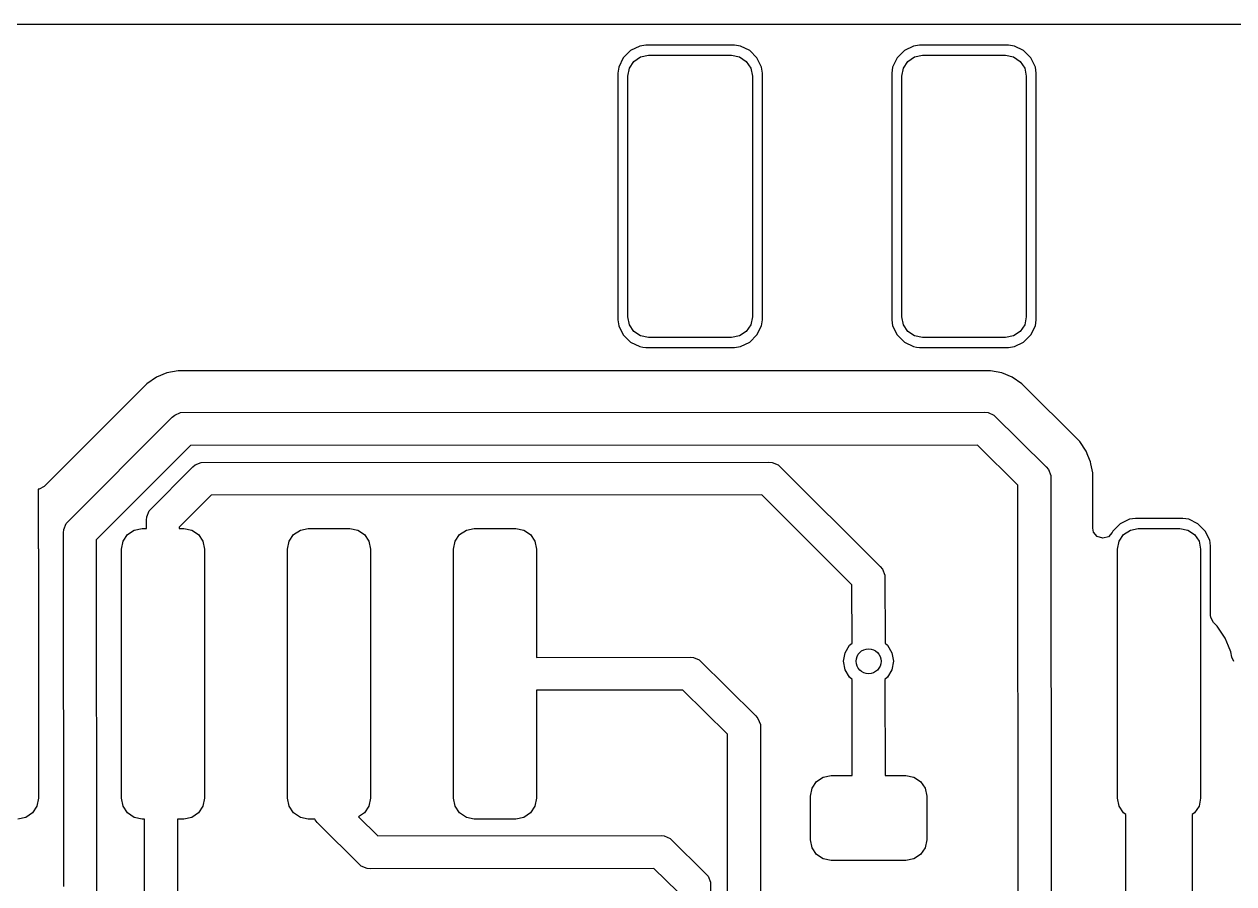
# Model space of a CAD drawing. Extents: x 123.7 to 187.7, y -113.5 to -73.6.
# Drawn here: x 146 to 160.58, y -83.92 to -73.57 of the extents above; entities that cross this region are included whole.
import ezdxf

# ---------------------------------------------------------------- set-up
doc = ezdxf.new("R2010")
doc.units = 0
doc.layers.add('BLACK', color=7, linetype='CONTINUOUS')

msp = doc.modelspace()

# ---------------------------------------------------------------- linework, layer by layer
at = {"layer": 'BLACK', "linetype": 'CONTINUOUS'}
for p, q in [((123.827, -73.5655), (187.528, -73.5655)), ((153.420323, -73.829992), (153.309232, -73.884301)), ((153.492339, -73.8195), (153.420323, -73.829992)), ((153.49234, -73.8195), (153.492339, -73.8195)), ((154.56266, -73.8195), (153.49234, -73.8195)), ((154.562661, -73.8195), (154.56266, -73.8195)), ((154.634676, -73.829992), (154.562661, -73.8195)), ((154.745767, -73.884301), (154.634676, -73.829992)), ((156.720323, -73.829992), (156.609232, -73.884301)), ((156.792339, -73.8195), (156.720323, -73.829992)), ((156.79234, -73.8195), (156.792339, -73.8195)), ((157.86266, -73.8195), (156.79234, -73.8195)), ((157.862661, -73.8195), (157.86266, -73.8195)), ((157.934676, -73.829992), (157.862661, -73.8195)), ((158.045767, -73.884301), (157.934676, -73.829992)), ((153.221801, -73.971732), (153.167492, -74.082823)), ((153.309232, -73.884301), (153.221801, -73.971732)), ((153.29653, -74.09433), (153.350724, -74.013224)), ((153.350724, -74.013224), (153.43183, -73.95903)), ((153.43183, -73.95903), (153.527502, -73.940001)), ((153.527502, -73.940001), (154.527499, -73.94)), ((154.527499, -73.94), (154.62317, -73.95903)), ((154.62317, -73.95903), (154.704276, -74.013224)), ((154.704276, -74.013224), (154.75847, -74.09433)), ((154.833198, -73.971732), (154.745767, -73.884301)), ((154.833198, -73.971733), (154.833198, -73.971732)), ((154.8332, -73.971735), (154.833198, -73.971733)), ((154.887507, -74.082822), (154.8332, -73.971735)), ((156.521801, -73.971732), (156.467492, -74.082823)), ((156.609232, -73.884301), (156.521801, -73.971732)), ((156.59653, -74.09433), (156.650724, -74.013224)), ((156.650724, -74.013224), (156.73183, -73.95903)), ((156.73183, -73.95903), (156.827502, -73.940001)), ((156.827502, -73.940001), (157.827499, -73.94)), ((157.827499, -73.94), (157.92317, -73.95903)), ((157.92317, -73.95903), (158.004276, -74.013224)), ((158.004276, -74.013224), (158.05847, -74.09433)), ((158.133198, -73.971732), (158.045767, -73.884301)), ((158.133198, -73.971733), (158.133198, -73.971732)), ((158.1332, -73.971735), (158.133198, -73.971733)), ((158.187507, -74.082822), (158.1332, -73.971735)), ((153.167492, -74.082823), (153.157, -74.154839)), ((153.157, -74.154839), (153.157, -77.12516)), ((153.2775, -74.190001), (153.29653, -74.09433)), ((154.75847, -74.09433), (154.777499, -74.190002)), ((154.898, -74.154839), (154.887507, -74.082822)), ((154.898, -74.15484), (154.898, -74.154839)), ((154.898, -77.12516), (154.898, -74.15484)), ((156.467492, -74.082823), (156.457, -74.154839)), ((156.457, -74.154839), (156.457, -77.12516)), ((156.5775, -74.190001), (156.59653, -74.09433)), ((158.05847, -74.09433), (158.077499, -74.190002)), ((158.198, -74.154839), (158.187507, -74.082822)), ((158.198, -74.15484), (158.198, -74.154839)), ((158.198, -77.12516), (158.198, -74.15484)), ((153.277501, -77.089998), (153.2775, -74.190001)), ((154.777499, -74.190002), (154.7775, -77.089999)), ((156.577501, -77.089998), (156.5775, -74.190001)), ((158.077499, -74.190002), (158.0775, -77.089999)), ((153.29653, -77.18567), (153.277501, -77.089998)), ((154.7775, -77.089999), (154.75847, -77.18567)), ((156.59653, -77.18567), (156.577501, -77.089998)), ((158.0775, -77.089999), (158.05847, -77.18567)), ((153.157, -77.12516), (153.167492, -77.197176)), ((153.167492, -77.197176), (153.221801, -77.308267)), ((153.350724, -77.266776), (153.29653, -77.18567)), ((154.75847, -77.18567), (154.704276, -77.266776)), ((154.8332, -77.308265), (154.887507, -77.197178)), ((154.887507, -77.197178), (154.898, -77.12516)), ((156.457, -77.12516), (156.467492, -77.197176)), ((156.467492, -77.197176), (156.521801, -77.308267)), ((156.650724, -77.266776), (156.59653, -77.18567)), ((158.05847, -77.18567), (158.004276, -77.266776)), ((158.1332, -77.308265), (158.187507, -77.197178)), ((158.187507, -77.197178), (158.198, -77.12516)), ((153.221801, -77.308267), (153.309232, -77.395698)), ((153.43183, -77.32097), (153.350724, -77.266776)), ((153.527501, -77.34), (153.43183, -77.32097)), ((154.527498, -77.339999), (153.527501, -77.34)), ((154.62317, -77.32097), (154.527498, -77.339999)), ((154.704276, -77.266776), (154.62317, -77.32097)), ((154.745765, -77.3957), (154.8332, -77.308265)), ((156.521801, -77.308267), (156.609232, -77.395698)), ((156.73183, -77.32097), (156.650724, -77.266776)), ((156.827501, -77.34), (156.73183, -77.32097)), ((157.827498, -77.339999), (156.827501, -77.34)), ((157.92317, -77.32097), (157.827498, -77.339999)), ((158.004276, -77.266776), (157.92317, -77.32097)), ((158.045765, -77.3957), (158.1332, -77.308265)), ((153.309232, -77.395698), (153.309233, -77.395698)), ((153.309233, -77.395698), (153.309235, -77.3957)), ((153.309235, -77.3957), (153.420322, -77.450007)), ((153.420322, -77.450007), (153.456331, -77.455253)), ((153.456331, -77.455253), (153.492339, -77.4605)), ((153.492339, -77.4605), (153.49234, -77.4605)), ((153.49234, -77.4605), (154.562661, -77.4605)), ((154.562661, -77.4605), (154.586666, -77.457002)), ((154.586666, -77.457002), (154.634678, -77.450007)), ((154.634678, -77.450007), (154.745765, -77.3957)), ((156.609232, -77.395698), (156.609233, -77.395698)), ((156.609233, -77.395698), (156.609235, -77.3957)), ((156.609235, -77.3957), (156.720322, -77.450007)), ((156.720322, -77.450007), (156.756331, -77.455253)), ((156.756331, -77.455253), (156.792339, -77.4605)), ((156.792339, -77.4605), (156.79234, -77.4605)), ((156.79234, -77.4605), (157.862661, -77.4605)), ((157.862661, -77.4605), (157.886666, -77.457002)), ((157.886666, -77.457002), (157.934678, -77.450007)), ((157.934678, -77.450007), (158.045765, -77.3957)), ((147.724639, -77.766421), (147.597164, -77.819222)), ((147.724649, -77.766418), (147.724639, -77.766421)), ((147.859976, -77.7395), (147.724649, -77.766418)), ((147.859978, -77.7395), (147.859976, -77.7395)), ((147.997966, -77.7395), (147.859978, -77.7395)), ((157.646493, -77.7395), (147.997966, -77.7395)), ((157.646494, -77.7395), (157.646493, -77.7395)), ((157.646496, -77.7395), (157.646494, -77.7395)), ((157.781822, -77.766418), (157.646496, -77.7395)), ((157.781832, -77.766421), (157.781822, -77.766418)), ((157.909307, -77.819222), (157.781832, -77.766421)), ((147.482426, -77.895887), (146.24516, -79.133153)), ((147.597164, -77.819222), (147.482426, -77.895887)), ((158.024045, -77.895887), (157.909307, -77.819222)), ((158.721612, -78.593454), (158.024045, -77.895887)), ((147.817858, -78.273706), (147.889954, -78.243843)), ((147.889954, -78.243843), (157.5775, -78.24)), ((157.5775, -78.24), (157.616518, -78.243843)), ((157.616518, -78.243843), (157.688614, -78.273706)), ((146.511206, -79.580358), (147.787551, -78.298578)), ((147.787551, -78.298578), (147.817858, -78.273706)), ((157.688614, -78.273706), (158.318921, -78.898579)), ((148.006787, -78.639969), (146.873766, -79.777813)), ((157.491341, -78.636206), (148.006787, -78.639969)), ((157.977553, -79.118227), (157.491341, -78.636206)), ((158.798276, -78.70819), (158.721612, -78.593454)), ((158.820372, -78.761535), (158.798276, -78.70819)), ((158.85108, -78.835671), (158.820372, -78.761535)), ((158.856434, -78.862591), (158.85108, -78.835671)), ((147.511206, -79.428886), (148.036079, -78.898578)), ((148.036079, -78.898578), (148.066386, -78.873706)), ((148.066386, -78.873706), (148.138482, -78.843843)), ((148.138482, -78.843843), (154.9775, -78.84)), ((154.9775, -78.84), (155.016518, -78.843843)), ((155.016518, -78.843843), (155.088614, -78.873706)), ((155.088614, -78.873706), (156.318921, -80.098578)), ((158.318921, -78.898579), (158.343794, -78.928886)), ((158.343794, -78.928886), (158.373657, -79.000982)), ((158.878, -78.971004), (158.856434, -78.862591)), ((158.878, -79.634454), (158.878, -78.971004)), ((157.980966, -84.115), (157.977553, -79.118227)), ((158.373657, -79.000982), (158.37715, -84.115)), ((146.183837, -79.166638), (146.174236, -79.166129)), ((146.174236, -79.166129), (146.175282, -79.878851)), ((146.24516, -79.133153), (146.183837, -79.166638)), ((148.255862, -79.239955), (147.873911, -79.625861)), ((154.891128, -79.236227), (148.255862, -79.239955)), ((155.977788, -80.318088), (154.891128, -79.236227)), ((147.4775, -79.54), (147.481343, -79.500982)), ((147.477703, -79.64), (147.4775, -79.54)), ((147.481343, -79.500982), (147.511206, -79.428886)), ((159.320321, -79.529993), (159.209231, -79.584301)), ((159.392345, -79.5195), (159.320321, -79.529993)), ((159.962661, -79.5195), (159.392345, -79.5195)), ((160.034677, -79.529992), (159.962661, -79.5195)), ((160.145768, -79.584301), (160.034677, -79.529992)), ((146.4775, -79.691472), (146.481343, -79.652454)), ((146.481233, -83.954275), (146.4775, -79.691472)), ((146.481343, -79.652454), (146.511206, -79.580358)), ((147.19653, -79.794329), (147.250723, -79.713223)), ((147.250723, -79.713223), (147.331829, -79.65903)), ((147.331829, -79.65903), (147.4275, -79.64)), ((147.4275, -79.64), (147.477703, -79.64)), ((147.873911, -79.625861), (147.87394, -79.64)), ((147.87394, -79.64), (147.9275, -79.64)), ((147.9275, -79.64), (148.023171, -79.65903)), ((148.023171, -79.65903), (148.104277, -79.713223)), ((148.104277, -79.713223), (148.15847, -79.794329)), ((149.19653, -79.794329), (149.250723, -79.713223)), ((149.250723, -79.713223), (149.331829, -79.65903)), ((149.331829, -79.65903), (149.4275, -79.64)), ((149.4275, -79.64), (149.9275, -79.64)), ((149.9275, -79.64), (150.023171, -79.65903)), ((150.023171, -79.65903), (150.104277, -79.713223)), ((150.104277, -79.713223), (150.15847, -79.794329)), ((151.19653, -79.794329), (151.250723, -79.713223)), ((151.250723, -79.713223), (151.331829, -79.65903)), ((151.331829, -79.65903), (151.4275, -79.64)), ((151.4275, -79.64), (151.9275, -79.64)), ((151.9275, -79.64), (152.023171, -79.65903)), ((152.023171, -79.65903), (152.104277, -79.713223)), ((152.104277, -79.713223), (152.15847, -79.794329)), ((158.887889, -79.682979), (158.878, -79.634454)), ((158.932239, -79.736969), (158.887889, -79.682979)), ((159.1134, -79.688916), (159.066271, -79.740498)), ((159.121801, -79.671731), (159.1134, -79.688916)), ((159.209231, -79.584301), (159.121801, -79.671731)), ((159.19653, -79.794329), (159.250723, -79.713223)), ((159.250723, -79.713223), (159.331829, -79.65903)), ((159.331829, -79.65903), (159.4275, -79.64)), ((159.4275, -79.64), (159.9275, -79.64)), ((159.9275, -79.64), (160.023171, -79.65903)), ((160.023171, -79.65903), (160.104277, -79.713223)), ((160.104277, -79.713223), (160.15847, -79.794329)), ((160.233198, -79.671731), (160.145768, -79.584301)), ((160.233198, -79.671732), (160.233198, -79.671731)), ((160.2332, -79.671734), (160.233198, -79.671732)), ((160.287507, -79.782821), (160.2332, -79.671734)), ((146.873766, -79.777813), (146.8775, -84.04)), ((147.1775, -79.89), (147.19653, -79.794329)), ((148.15847, -79.794329), (148.1775, -79.89)), ((149.1775, -79.89), (149.19653, -79.794329)), ((150.15847, -79.794329), (150.1775, -79.89)), ((151.1775, -79.89), (151.19653, -79.794329)), ((152.15847, -79.794329), (152.1775, -79.89)), ((158.998737, -79.758411), (158.932239, -79.736969)), ((159.066271, -79.740498), (158.998737, -79.758411)), ((159.1775, -79.89), (159.19653, -79.794329)), ((160.15847, -79.794329), (160.1775, -79.89)), ((160.292119, -79.81448), (160.287507, -79.782821)), ((160.297999, -79.85484), (160.292119, -79.81448)), ((160.297999, -80.685637), (160.297999, -79.85484)), ((146.175282, -79.878851), (146.1775, -79.89)), ((146.1775, -79.89), (146.1775, -82.89)), ((147.1775, -82.89), (147.1775, -79.89)), ((148.1775, -79.89), (148.1775, -82.89)), ((149.1775, -82.89), (149.1775, -79.89)), ((150.1775, -79.89), (150.1775, -82.89)), ((151.1775, -82.89), (151.1775, -79.89)), ((152.1775, -79.89), (152.1775, -81.192975)), ((159.1775, -82.89), (159.1775, -79.89)), ((160.1775, -79.89), (160.1775, -82.89)), ((156.318921, -80.098578), (156.343794, -80.128886)), ((156.343794, -80.128886), (156.373657, -80.200982)), ((156.373657, -80.200982), (156.376691, -81.021469)), ((155.980383, -81.019727), (155.977788, -80.318088)), ((160.300833, -80.711995), (160.297999, -80.685637)), ((160.334318, -80.773318), (160.300833, -80.711995)), ((160.376961, -80.815961), (160.334318, -80.773318)), ((160.376964, -80.815965), (160.376961, -80.815961)), ((160.475509, -80.963446), (160.376964, -80.815965)), ((155.947687, -81.047164), (155.980383, -81.019727)), ((156.376691, -81.021469), (156.407313, -81.047164)), ((160.475516, -80.963459), (160.475509, -80.963446)), ((160.514754, -81.058189), (160.475516, -80.963459)), ((155.8775, -81.24), (155.895592, -81.137394)), ((155.895592, -81.137394), (155.947687, -81.047164)), ((156.407313, -81.047164), (156.459408, -81.137394)), ((156.459408, -81.137394), (156.4775, -81.24)), ((160.543394, -81.127334), (160.514754, -81.058189)), ((160.543395, -81.12734), (160.543394, -81.127334)), ((160.555883, -81.190118), (160.543395, -81.12734)), ((152.1775, -81.192975), (154.0275, -81.19)), ((154.0275, -81.19), (154.066518, -81.193843)), ((154.066518, -81.193843), (154.138614, -81.223706)), ((154.138614, -81.223706), (154.818921, -81.898579)), ((155.895592, -81.342606), (155.8775, -81.24)), ((156.4775, -81.24), (156.459408, -81.342606)), ((160.579575, -81.241996), (160.555883, -81.190118)), ((155.947687, -81.432836), (155.895592, -81.342606)), ((155.977935, -81.458217), (155.947687, -81.432836)), ((155.980243, -82.615), (155.977935, -81.458217)), ((156.407313, -81.432836), (156.374174, -81.460642)), ((156.374174, -81.460642), (156.376478, -82.615)), ((156.459408, -81.342606), (156.407313, -81.432836)), ((153.941458, -81.586358), (152.1775, -81.589195)), ((152.1775, -81.589195), (152.1775, -82.89)), ((154.477584, -82.118202), (153.941458, -81.586358)), ((154.818921, -81.898579), (154.843794, -81.928886)), ((154.843794, -81.928886), (154.873657, -82.000982)), ((154.873657, -82.000982), (154.877415, -85.462324)), ((154.481343, -85.579018), (154.477584, -82.118202)), ((155.631829, -82.63403), (155.7275, -82.615)), ((155.7275, -82.615), (155.980243, -82.615)), ((156.376478, -82.615), (156.6275, -82.615)), ((156.6275, -82.615), (156.723171, -82.63403)), ((155.4775, -82.865), (155.49653, -82.769329)), ((155.49653, -82.769329), (155.550723, -82.688223)), ((155.550723, -82.688223), (155.631829, -82.63403)), ((156.723171, -82.63403), (156.804277, -82.688223)), ((156.804277, -82.688223), (156.85847, -82.769329)), ((156.85847, -82.769329), (156.8775, -82.865)), ((146.1775, -82.89), (146.15847, -82.985671)), ((147.19653, -82.985671), (147.1775, -82.89)), ((148.1775, -82.89), (148.15847, -82.985671)), ((149.19653, -82.985671), (149.1775, -82.89)), ((150.1775, -82.89), (150.15847, -82.985671)), ((151.19653, -82.985671), (151.1775, -82.89)), ((152.1775, -82.89), (152.15847, -82.985671)), ((155.4775, -83.39), (155.4775, -82.865)), ((156.8775, -82.865), (156.8775, -83.39)), ((159.19653, -82.985671), (159.1775, -82.89)), ((160.1775, -82.89), (160.15847, -82.985671)), ((146.15847, -82.985671), (146.104277, -83.066777)), ((147.250723, -83.066777), (147.19653, -82.985671)), ((148.15847, -82.985671), (148.104277, -83.066777)), ((149.250723, -83.066777), (149.19653, -82.985671)), ((150.15847, -82.985671), (150.104277, -83.066777)), ((151.250723, -83.066777), (151.19653, -82.985671)), ((152.15847, -82.985671), (152.104277, -83.066777)), ((159.250723, -83.066777), (159.19653, -82.985671)), ((160.15847, -82.985671), (160.104277, -83.066777)), ((146.023171, -83.12097), (145.9275, -83.14)), ((146.104277, -83.066777), (146.023171, -83.12097)), ((147.331829, -83.12097), (147.250723, -83.066777)), ((147.4275, -83.14), (147.331829, -83.12097)), ((147.454055, -83.14), (147.4275, -83.14)), ((147.455857, -85.14), (147.454055, -83.14)), ((147.9275, -83.14), (147.850247, -83.14)), ((147.850247, -83.14), (147.852049, -85.14)), ((148.023171, -83.12097), (147.9275, -83.14)), ((148.104277, -83.066777), (148.023171, -83.12097)), ((149.331829, -83.12097), (149.250723, -83.066777)), ((149.4275, -83.14), (149.331829, -83.12097)), ((149.506602, -83.14), (149.4275, -83.14)), ((149.511206, -83.151114), (149.506602, -83.14)), ((149.536079, -83.181421), (149.511206, -83.151114)), ((150.066386, -83.706294), (149.536079, -83.181421)), ((150.104277, -83.066777), (150.032285, -83.11488)), ((150.032285, -83.11488), (150.263482, -83.343707)), ((151.331829, -83.12097), (151.250723, -83.066777)), ((151.4275, -83.14), (151.331829, -83.12097)), ((151.9275, -83.14), (151.4275, -83.14)), ((152.023171, -83.12097), (151.9275, -83.14)), ((152.104277, -83.066777), (152.023171, -83.12097)), ((159.278017, -83.085014), (159.250723, -83.066777)), ((159.280922, -92.59221), (159.278017, -83.085014)), ((160.104277, -83.066777), (160.074612, -83.086598)), ((160.074612, -83.086598), (160.07745, -92.377381)), ((150.263482, -83.343707), (153.6775, -83.34)), ((153.6775, -83.34), (153.716518, -83.343843)), ((153.716518, -83.343843), (153.788614, -83.373706)), ((153.788614, -83.373706), (154.218921, -83.798578)), ((155.49653, -83.485671), (155.4775, -83.39)), ((155.550723, -83.566777), (155.49653, -83.485671)), ((156.85847, -83.485671), (156.804277, -83.566777)), ((156.8775, -83.39), (156.85847, -83.485671)), ((155.631829, -83.62097), (155.550723, -83.566777)), ((155.7275, -83.64), (155.631829, -83.62097)), ((156.6275, -83.64), (155.7275, -83.64)), ((156.723171, -83.62097), (156.6275, -83.64)), ((156.804277, -83.566777), (156.723171, -83.62097)), ((150.138482, -83.736157), (150.066386, -83.706294)), ((150.1775, -83.74), (150.138482, -83.736157)), ((153.591652, -83.736292), (150.1775, -83.74)), ((153.87766, -84.018688), (153.591652, -83.736292)), ((154.218921, -83.798578), (154.243794, -83.828886)), ((154.243794, -83.828886), (154.273657, -83.900982)), ((154.273657, -83.900982), (154.277341, -85.710735))]:
    msp.add_line(p, q, dxfattribs=at)
at = {"layer": 'BLACK'}
msp.add_circle((156.1775, -81.24), 0.15, dxfattribs=at)

doc.saveas('drawing.dxf')
